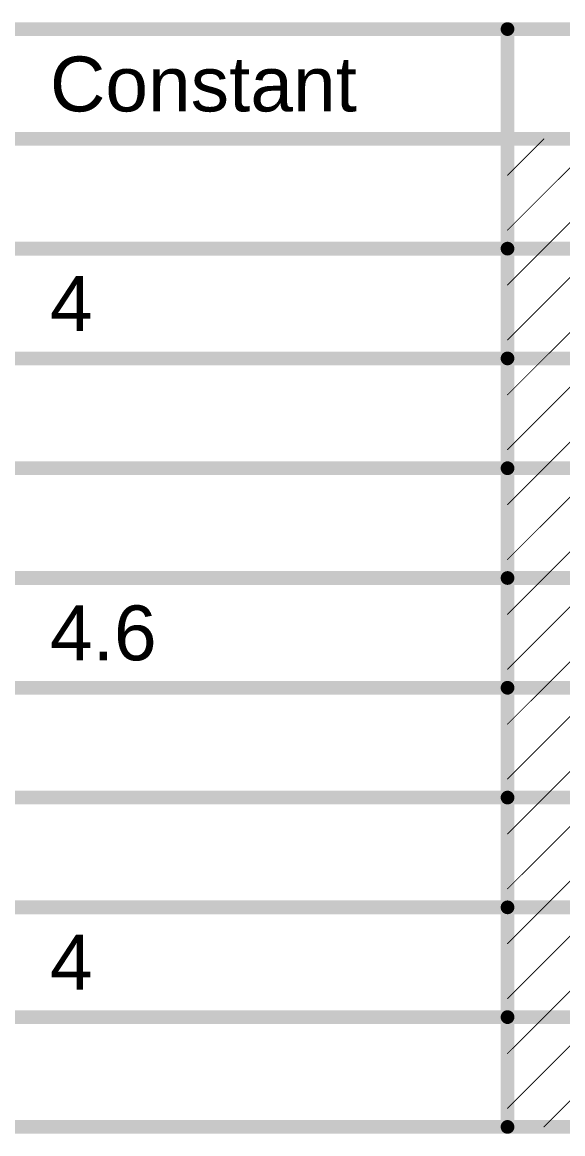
# Model space of a CAD drawing. Header units: inches. Extents: x 0.88 to 8.93, y 2.74 to 7.33.
# Drawn here: x 4.036 to 4.627, y 6.112 to 7.327 of the extents above; entities that cross this region are included whole.
import ezdxf

# ---------------------------------------------------------------- set-up
doc = ezdxf.new("R2010")
doc.units = ezdxf.units.IN
doc.header["$MEASUREMENT"] = 0
doc.layers.add('Drill Drawing', color=1, linetype='Continuous')
doc.styles.add('Arial', font='', dxfattribs={"height": 0.2})
doc.styles.get('Arial').set_extended_font_data('Arial')

msp = doc.modelspace()

# ---------------------------------------------------------------- linework, layer by layer
at = {"layer": 'Drill Drawing'}
for points in [[(1.0075, 7.32, 0.015, 0.015, 0), (5.6863, 7.32, 0.015, 0.015, 0)], [(4.5666, 6.12, 0.015, 0.015, 0), (4.5666, 7.32, 0.015, 0.015, 0)], [(1.0075, 7.2, 0.015, 0.015, 0), (5.6863, 7.2, 0.015, 0.015, 0)], [(4.5666, 7.1603, 0.001, 0.001, 0), (4.6063, 7.2, 0.001, 0.001, 0)], [(4.5666, 7.1003, 0.001, 0.001, 0), (4.6663, 7.2, 0.001, 0.001, 0)], [(4.6063, 7.08, 0.001, 0.001, 0), (4.7263, 7.2, 0.001, 0.001, 0)], [(3.9967, 7.08, 0.015, 0.015, 0), (4.5666, 7.08, 0.015, 0.015, 0)], [(4.5666, 7.08, 0.015, 0.015, 0), (5.6863, 7.08, 0.015, 0.015, 0)], [(4.5666, 7.0403, 0.001, 0.001, 0), (4.6063, 7.08, 0.001, 0.001, 0)], [(4.5666, 6.9803, 0.001, 0.001, 0), (4.6663, 7.08, 0.001, 0.001, 0)], [(4.6063, 6.96, 0.001, 0.001, 0), (4.7263, 7.08, 0.001, 0.001, 0)], [(3.9967, 6.96, 0.015, 0.015, 0), (4.5666, 6.96, 0.015, 0.015, 0)], [(4.5666, 6.96, 0.015, 0.015, 0), (5.6863, 6.96, 0.015, 0.015, 0)], [(4.5666, 6.9203, 0.001, 0.001, 0), (4.6063, 6.96, 0.001, 0.001, 0)], [(4.5666, 6.8603, 0.001, 0.001, 0), (4.6663, 6.96, 0.001, 0.001, 0)], [(4.6063, 6.84, 0.001, 0.001, 0), (4.7263, 6.96, 0.001, 0.001, 0)], [(3.9967, 6.84, 0.015, 0.015, 0), (4.5666, 6.84, 0.015, 0.015, 0)], [(4.5666, 6.84, 0.015, 0.015, 0), (5.6863, 6.84, 0.015, 0.015, 0)], [(4.5666, 6.8003, 0.001, 0.001, 0), (4.6063, 6.84, 0.001, 0.001, 0)], [(4.5666, 6.7403, 0.001, 0.001, 0), (4.6663, 6.84, 0.001, 0.001, 0)], [(4.6063, 6.72, 0.001, 0.001, 0), (4.7263, 6.84, 0.001, 0.001, 0)], [(3.9967, 6.72, 0.015, 0.015, 0), (4.5666, 6.72, 0.015, 0.015, 0)], [(4.5666, 6.72, 0.015, 0.015, 0), (5.6863, 6.72, 0.015, 0.015, 0)], [(4.5666, 6.6803, 0.001, 0.001, 0), (4.6063, 6.72, 0.001, 0.001, 0)], [(4.5666, 6.6203, 0.001, 0.001, 0), (4.6663, 6.72, 0.001, 0.001, 0)], [(4.6063, 6.6, 0.001, 0.001, 0), (4.7263, 6.72, 0.001, 0.001, 0)], [(3.9967, 6.6, 0.015, 0.015, 0), (4.5666, 6.6, 0.015, 0.015, 0)], [(4.5666, 6.6, 0.015, 0.015, 0), (5.6863, 6.6, 0.015, 0.015, 0)], [(4.5666, 6.5603, 0.001, 0.001, 0), (4.6063, 6.6, 0.001, 0.001, 0)], [(4.5666, 6.5003, 0.001, 0.001, 0), (4.6663, 6.6, 0.001, 0.001, 0)], [(4.6063, 6.48, 0.001, 0.001, 0), (4.7263, 6.6, 0.001, 0.001, 0)], [(3.9967, 6.48, 0.015, 0.015, 0), (4.5666, 6.48, 0.015, 0.015, 0)], [(4.5666, 6.48, 0.015, 0.015, 0), (5.6863, 6.48, 0.015, 0.015, 0)], [(4.5666, 6.4403, 0.001, 0.001, 0), (4.6063, 6.48, 0.001, 0.001, 0)], [(4.5666, 6.3803, 0.001, 0.001, 0), (4.6663, 6.48, 0.001, 0.001, 0)], [(4.6063, 6.36, 0.001, 0.001, 0), (4.7263, 6.48, 0.001, 0.001, 0)], [(3.9967, 6.36, 0.015, 0.015, 0), (4.5666, 6.36, 0.015, 0.015, 0)], [(4.5666, 6.36, 0.015, 0.015, 0), (5.6863, 6.36, 0.015, 0.015, 0)], [(4.5666, 6.3203, 0.001, 0.001, 0), (4.6063, 6.36, 0.001, 0.001, 0)], [(4.5666, 6.2603, 0.001, 0.001, 0), (4.6663, 6.36, 0.001, 0.001, 0)], [(4.6063, 6.24, 0.001, 0.001, 0), (4.7263, 6.36, 0.001, 0.001, 0)], [(3.9967, 6.24, 0.015, 0.015, 0), (4.5666, 6.24, 0.015, 0.015, 0)], [(4.5666, 6.24, 0.015, 0.015, 0), (5.6863, 6.24, 0.015, 0.015, 0)], [(4.5666, 6.2003, 0.001, 0.001, 0), (4.6063, 6.24, 0.001, 0.001, 0)], [(4.5666, 6.1403, 0.001, 0.001, 0), (4.6663, 6.24, 0.001, 0.001, 0)], [(4.6063, 6.12, 0.001, 0.001, 0), (4.7263, 6.24, 0.001, 0.001, 0)], [(3.9967, 6.12, 0.015, 0.015, 0), (4.5666, 6.12, 0.015, 0.015, 0)], [(4.5666, 6.12, 0.015, 0.015, 0), (5.6863, 6.12, 0.015, 0.015, 0)]]:
    msp.add_lwpolyline(points, format="xyseb", dxfattribs=at)
for points in [[(4.5628, 7.32, 0.0075, 0.0075, 1), (4.5703, 7.32, 0.0075, 0.0075, 1)], [(4.606, 7.2, 0.0005, 0.0005, 1), (4.6065, 7.2, 0.0005, 0.0005, 1)], [(4.5663, 7.1603, 0.0005, 0.0005, 1), (4.5668, 7.1603, 0.0005, 0.0005, 1)], [(4.5663, 7.1003, 0.0005, 0.0005, 1), (4.5668, 7.1003, 0.0005, 0.0005, 1)], [(4.5628, 7.08, 0.0075, 0.0075, 1), (4.5703, 7.08, 0.0075, 0.0075, 1)], [(4.5628, 7.08, 0.0075, 0.0075, 1), (4.5703, 7.08, 0.0075, 0.0075, 1)], [(4.606, 7.08, 0.0005, 0.0005, 1), (4.6065, 7.08, 0.0005, 0.0005, 1)], [(4.606, 7.08, 0.0005, 0.0005, 1), (4.6065, 7.08, 0.0005, 0.0005, 1)], [(4.5663, 7.0403, 0.0005, 0.0005, 1), (4.5668, 7.0403, 0.0005, 0.0005, 1)], [(4.5663, 6.9803, 0.0005, 0.0005, 1), (4.5668, 6.9803, 0.0005, 0.0005, 1)], [(4.5628, 6.96, 0.0075, 0.0075, 1), (4.5703, 6.96, 0.0075, 0.0075, 1)], [(4.5628, 6.96, 0.0075, 0.0075, 1), (4.5703, 6.96, 0.0075, 0.0075, 1)], [(4.606, 6.96, 0.0005, 0.0005, 1), (4.6065, 6.96, 0.0005, 0.0005, 1)], [(4.606, 6.96, 0.0005, 0.0005, 1), (4.6065, 6.96, 0.0005, 0.0005, 1)], [(4.5663, 6.9203, 0.0005, 0.0005, 1), (4.5668, 6.9203, 0.0005, 0.0005, 1)], [(4.5663, 6.8603, 0.0005, 0.0005, 1), (4.5668, 6.8603, 0.0005, 0.0005, 1)], [(4.5628, 6.84, 0.0075, 0.0075, 1), (4.5703, 6.84, 0.0075, 0.0075, 1)], [(4.5628, 6.84, 0.0075, 0.0075, 1), (4.5703, 6.84, 0.0075, 0.0075, 1)], [(4.606, 6.84, 0.0005, 0.0005, 1), (4.6065, 6.84, 0.0005, 0.0005, 1)], [(4.606, 6.84, 0.0005, 0.0005, 1), (4.6065, 6.84, 0.0005, 0.0005, 1)], [(4.5663, 6.8003, 0.0005, 0.0005, 1), (4.5668, 6.8003, 0.0005, 0.0005, 1)], [(4.5663, 6.7403, 0.0005, 0.0005, 1), (4.5668, 6.7403, 0.0005, 0.0005, 1)], [(4.5628, 6.72, 0.0075, 0.0075, 1), (4.5703, 6.72, 0.0075, 0.0075, 1)], [(4.5628, 6.72, 0.0075, 0.0075, 1), (4.5703, 6.72, 0.0075, 0.0075, 1)], [(4.606, 6.72, 0.0005, 0.0005, 1), (4.6065, 6.72, 0.0005, 0.0005, 1)], [(4.606, 6.72, 0.0005, 0.0005, 1), (4.6065, 6.72, 0.0005, 0.0005, 1)], [(4.5663, 6.6803, 0.0005, 0.0005, 1), (4.5668, 6.6803, 0.0005, 0.0005, 1)], [(4.5663, 6.6203, 0.0005, 0.0005, 1), (4.5668, 6.6203, 0.0005, 0.0005, 1)], [(4.5628, 6.6, 0.0075, 0.0075, 1), (4.5703, 6.6, 0.0075, 0.0075, 1)], [(4.5628, 6.6, 0.0075, 0.0075, 1), (4.5703, 6.6, 0.0075, 0.0075, 1)], [(4.606, 6.6, 0.0005, 0.0005, 1), (4.6065, 6.6, 0.0005, 0.0005, 1)], [(4.606, 6.6, 0.0005, 0.0005, 1), (4.6065, 6.6, 0.0005, 0.0005, 1)], [(4.5663, 6.5603, 0.0005, 0.0005, 1), (4.5668, 6.5603, 0.0005, 0.0005, 1)], [(4.5663, 6.5003, 0.0005, 0.0005, 1), (4.5668, 6.5003, 0.0005, 0.0005, 1)], [(4.5628, 6.48, 0.0075, 0.0075, 1), (4.5703, 6.48, 0.0075, 0.0075, 1)], [(4.5628, 6.48, 0.0075, 0.0075, 1), (4.5703, 6.48, 0.0075, 0.0075, 1)], [(4.606, 6.48, 0.0005, 0.0005, 1), (4.6065, 6.48, 0.0005, 0.0005, 1)], [(4.606, 6.48, 0.0005, 0.0005, 1), (4.6065, 6.48, 0.0005, 0.0005, 1)], [(4.5663, 6.4403, 0.0005, 0.0005, 1), (4.5668, 6.4403, 0.0005, 0.0005, 1)], [(4.5663, 6.3803, 0.0005, 0.0005, 1), (4.5668, 6.3803, 0.0005, 0.0005, 1)], [(4.5628, 6.36, 0.0075, 0.0075, 1), (4.5703, 6.36, 0.0075, 0.0075, 1)], [(4.5628, 6.36, 0.0075, 0.0075, 1), (4.5703, 6.36, 0.0075, 0.0075, 1)], [(4.606, 6.36, 0.0005, 0.0005, 1), (4.6065, 6.36, 0.0005, 0.0005, 1)], [(4.606, 6.36, 0.0005, 0.0005, 1), (4.6065, 6.36, 0.0005, 0.0005, 1)], [(4.5663, 6.3203, 0.0005, 0.0005, 1), (4.5668, 6.3203, 0.0005, 0.0005, 1)], [(4.5663, 6.2603, 0.0005, 0.0005, 1), (4.5668, 6.2603, 0.0005, 0.0005, 1)], [(4.5628, 6.24, 0.0075, 0.0075, 1), (4.5703, 6.24, 0.0075, 0.0075, 1)], [(4.5628, 6.24, 0.0075, 0.0075, 1), (4.5703, 6.24, 0.0075, 0.0075, 1)], [(4.606, 6.24, 0.0005, 0.0005, 1), (4.6065, 6.24, 0.0005, 0.0005, 1)], [(4.606, 6.24, 0.0005, 0.0005, 1), (4.6065, 6.24, 0.0005, 0.0005, 1)], [(4.5663, 6.2003, 0.0005, 0.0005, 1), (4.5668, 6.2003, 0.0005, 0.0005, 1)], [(4.5663, 6.1403, 0.0005, 0.0005, 1), (4.5668, 6.1403, 0.0005, 0.0005, 1)], [(4.5628, 6.12, 0.0075, 0.0075, 1), (4.5703, 6.12, 0.0075, 0.0075, 1)], [(4.5628, 6.12, 0.0075, 0.0075, 1), (4.5703, 6.12, 0.0075, 0.0075, 1)], [(4.5628, 6.12, 0.0075, 0.0075, 1), (4.5703, 6.12, 0.0075, 0.0075, 1)], [(4.606, 6.12, 0.0005, 0.0005, 1), (4.6065, 6.12, 0.0005, 0.0005, 1)]]:
    msp.add_lwpolyline(points, format="xyseb", close=True, dxfattribs=at)

# ---------------------------------------------------------------- texts
at = {"layer": 'Drill Drawing', "style": 'Arial'}
for s, p in [('Constant', (4.0667, 7.23)), ('4', (4.0667, 6.99)), ('4.6', (4.0667, 6.63)), ('4', (4.0667, 6.27))]:
    msp.add_text(s, height=0.06, dxfattribs=at).set_placement(p)

doc.saveas('drawing.dxf')
